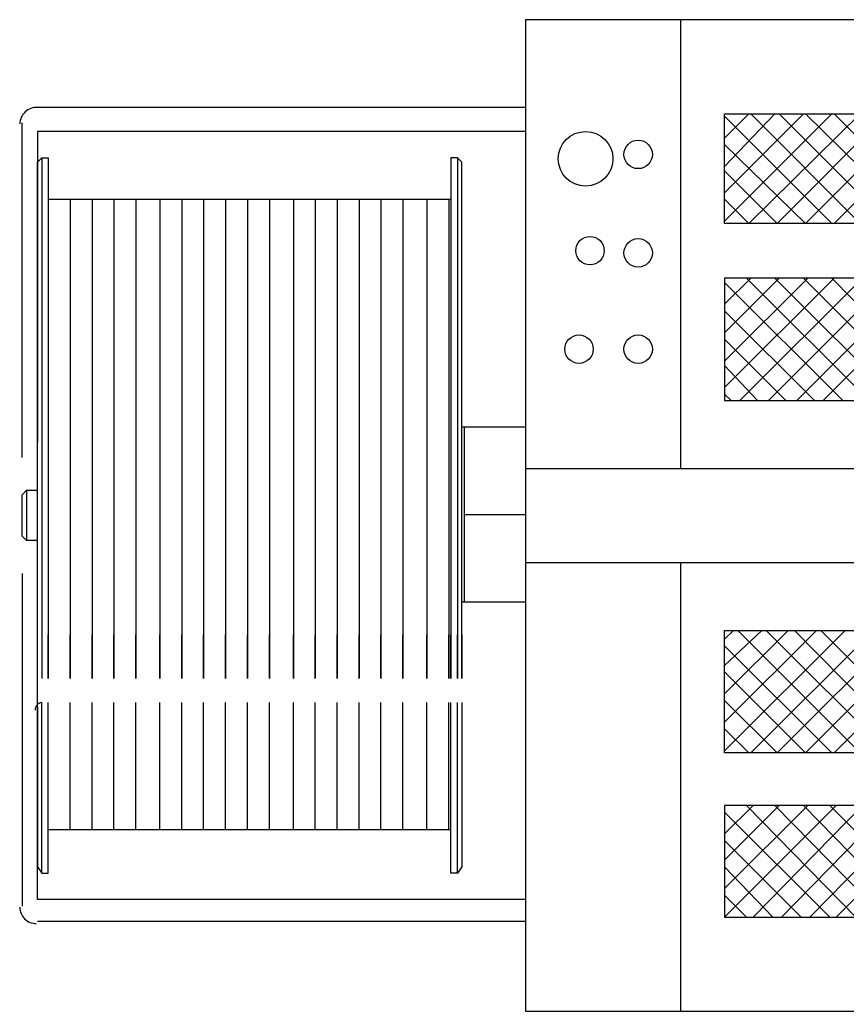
# Model space of a CAD drawing. Header units: millimetres. Extents: x -283029 to -254660, y -24907 to 10674.
# Drawn here: x -279334.48 to -279316.98, y -18389.65 to -18368.68 of the extents above; entities that cross this region are included whole.
import ezdxf

# ---------------------------------------------------------------- set-up
doc = ezdxf.new("R2010")
doc.units = ezdxf.units.MM
doc.header["$LTSCALE"] = 100
doc.layers.add('PDF2_0', color=2, linetype='Continuous')

msp = doc.modelspace()

# ---------------------------------------------------------------- linework, layer by layer
at = {"layer": 'PDF2_0', "color": 7, "lineweight": 25}
for points in [[(-279325.082, -18379.142), (-279323.786, -18379.142), (-279323.786, -18389.646), (-279282.186, -18389.646), (-279282.186, -18368.684), (-279323.786, -18368.684), (-279323.786, -18379.142)], [(-279320.501, -18378.17), (-279320.501, -18368.684)], [(-279315.55, -18370.674), (-279317.863, -18372.988), (-279319.575, -18371.322)], [(-279316.151, -18370.674), (-279318.465, -18372.988), (-279319.575, -18371.877)], [(-279316.706, -18370.674), (-279319.066, -18372.988), (-279319.575, -18372.479)], [(-279317.308, -18370.674), (-279319.575, -18372.941)], [(-279317.91, -18370.674), (-279319.575, -18372.34)], [(-279318.511, -18370.674), (-279319.575, -18371.785)], [(-279319.066, -18370.674), (-279319.575, -18371.183)], [(-279314.393, -18370.674), (-279316.706, -18372.988), (-279319.02, -18370.674)], [(-279313.791, -18370.674), (-279316.105, -18372.988), (-279318.419, -18370.674)], [(-279313.19, -18370.674), (-279315.503, -18372.988), (-279317.863, -18370.674)], [(-279312.588, -18370.674), (-279314.948, -18372.988), (-279317.262, -18370.674)], [(-279314.948, -18370.674), (-279317.262, -18372.988)], [(-279334.429, -18377.939), (-279334.429, -18370.859)], [(-279319.575, -18370.72), (-279317.308, -18372.988)], [(-279323.786, -18371.044), (-279334.105, -18371.044), (-279334.105, -18377.615)], [(-279334.105, -18382.613), (-279334.105, -18379.142), (-279334.105, -18371.692), (-279334.013, -18371.599), (-279334.013, -18379.142), (-279334.013, -18381.687), (-279334.013, -18382.613)], [(-279334.013, -18371.599), (-279333.874, -18371.599), (-279333.874, -18379.142), (-279333.874, -18382.613), (-279333.874, -18381.687)], [(-279325.221, -18371.599), (-279325.36, -18371.599), (-279325.36, -18379.142), (-279325.36, -18382.613), (-279325.36, -18381.687)], [(-279325.128, -18381.687), (-279325.128, -18382.613), (-279325.128, -18379.142), (-279325.128, -18371.692), (-279325.221, -18371.599), (-279325.221, -18379.142), (-279325.221, -18382.613), (-279325.221, -18381.687)], [(-279333.874, -18372.479), (-279325.36, -18372.479)], [(-279333.411, -18372.479), (-279333.411, -18379.142), (-279333.411, -18382.613), (-279333.411, -18381.687)], [(-279332.949, -18372.479), (-279332.949, -18379.142), (-279332.949, -18382.613), (-279332.949, -18381.687)], [(-279332.486, -18372.479), (-279332.486, -18379.142), (-279332.486, -18382.613), (-279332.486, -18381.687)], [(-279332.023, -18372.479), (-279332.023, -18379.142), (-279332.023, -18382.613), (-279332.023, -18381.687)], [(-279331.514, -18372.479), (-279331.514, -18379.142), (-279331.514, -18382.613), (-279331.514, -18381.687)], [(-279331.051, -18372.479), (-279331.051, -18379.142), (-279331.051, -18382.613), (-279331.051, -18381.687)], [(-279330.589, -18372.479), (-279330.589, -18379.142), (-279330.589, -18382.613), (-279330.589, -18381.687)], [(-279330.126, -18372.479), (-279330.126, -18379.142), (-279330.126, -18382.613), (-279330.126, -18381.687)], [(-279329.663, -18372.479), (-279329.663, -18379.142), (-279329.663, -18382.613), (-279329.663, -18381.687)], [(-279329.2, -18372.479), (-279329.2, -18379.142), (-279329.2, -18382.613), (-279329.2, -18381.687)], [(-279328.691, -18372.479), (-279328.691, -18379.142), (-279328.691, -18382.613), (-279328.691, -18381.687)], [(-279328.229, -18372.479), (-279328.229, -18379.142), (-279328.229, -18382.613), (-279328.229, -18381.687)], [(-279327.766, -18372.479), (-279327.766, -18379.142), (-279327.766, -18382.613), (-279327.766, -18381.687)], [(-279327.303, -18372.479), (-279327.303, -18379.142), (-279327.303, -18382.613), (-279327.303, -18381.687)], [(-279326.84, -18372.479), (-279326.84, -18379.142), (-279326.84, -18382.613), (-279326.84, -18381.687)], [(-279326.378, -18372.479), (-279326.378, -18379.142), (-279326.378, -18382.613), (-279326.378, -18381.687)], [(-279325.869, -18372.479), (-279325.869, -18379.142), (-279325.869, -18382.613), (-279325.869, -18381.687)], [(-279325.406, -18372.479), (-279325.406, -18379.142), (-279325.406, -18382.613), (-279325.406, -18381.687)], [(-279317.262, -18374.144), (-279319.575, -18376.458)], [(-279317.817, -18374.144), (-279319.575, -18375.903)], [(-279318.419, -18374.144), (-279319.575, -18375.301)], [(-279319.02, -18374.144), (-279319.575, -18374.7)], [(-279319.575, -18374.237), (-279317.077, -18376.736)], [(-279316.66, -18374.144), (-279319.252, -18376.736)], [(-279319.113, -18374.144), (-279316.521, -18376.736)], [(-279316.059, -18374.144), (-279318.65, -18376.736)], [(-279318.511, -18374.144), (-279315.92, -18376.736)], [(-279315.457, -18374.144), (-279318.048, -18376.736)], [(-279317.91, -18374.144), (-279315.318, -18376.736)], [(-279314.902, -18374.144), (-279317.493, -18376.736)], [(-279317.308, -18374.144), (-279314.763, -18376.736)], [(-279319.575, -18374.839), (-279317.678, -18376.736)], [(-279319.575, -18375.44), (-279318.28, -18376.736)], [(-279319.575, -18375.995), (-279318.881, -18376.736)], [(-279319.575, -18376.597), (-279319.437, -18376.736)], [(-279325.128, -18377.291), (-279323.786, -18377.291)], [(-279325.082, -18377.291), (-279325.082, -18379.142), (-279325.082, -18380.993)], [(-279323.786, -18378.17), (-279285.472, -18378.17)], [(-279334.105, -18379.697), (-279334.337, -18379.697), (-279334.429, -18379.605), (-279334.429, -18379.142), (-279334.429, -18378.726), (-279334.337, -18378.633), (-279334.105, -18378.633)], [(-279334.337, -18378.633), (-279334.337, -18379.142), (-279334.337, -18379.697)], [(-279323.786, -18380.16), (-279285.472, -18380.16)], [(-279320.501, -18389.646), (-279320.501, -18380.16)], [(-279334.429, -18380.391), (-279334.429, -18387.425)], [(-279323.786, -18387.286), (-279334.105, -18387.286), (-279334.105, -18380.715)], [(-279325.128, -18380.993), (-279323.786, -18380.993)], [(-279315.272, -18381.595), (-279317.863, -18384.186), (-279319.575, -18382.474)], [(-279315.874, -18381.595), (-279318.465, -18384.186), (-279319.575, -18383.075)], [(-279317.03, -18381.595), (-279319.575, -18384.14)], [(-279317.632, -18381.595), (-279319.575, -18383.538)], [(-279318.234, -18381.595), (-279319.575, -18382.937)], [(-279318.789, -18381.595), (-279319.575, -18382.335)], [(-279319.39, -18381.595), (-279319.575, -18381.78)], [(-279314.115, -18381.595), (-279316.706, -18384.186), (-279319.298, -18381.595)], [(-279316.429, -18381.595), (-279319.02, -18384.186)], [(-279313.514, -18381.595), (-279316.105, -18384.186), (-279318.696, -18381.595)], [(-279318.095, -18381.595), (-279315.55, -18384.186)], [(-279317.539, -18381.595), (-279314.948, -18384.186)], [(-279314.67, -18381.595), (-279317.262, -18384.186)], [(-279319.575, -18381.918), (-279317.308, -18384.186)], [(-279334.105, -18383.214), (-279334.105, -18386.592), (-279334.013, -18386.731), (-279333.874, -18386.731), (-279333.874, -18383.122)], [(-279333.411, -18385.805), (-279333.411, -18383.122)], [(-279332.949, -18385.805), (-279332.949, -18383.122)], [(-279332.486, -18385.805), (-279332.486, -18383.122)], [(-279332.023, -18385.805), (-279332.023, -18383.122)], [(-279331.514, -18385.805), (-279331.514, -18383.122)], [(-279331.051, -18385.805), (-279331.051, -18383.122)], [(-279330.589, -18385.805), (-279330.589, -18383.122)], [(-279330.126, -18385.805), (-279330.126, -18383.122)], [(-279329.663, -18385.805), (-279329.663, -18383.122)], [(-279329.2, -18385.805), (-279329.2, -18383.122)], [(-279328.691, -18385.805), (-279328.691, -18383.122)], [(-279328.229, -18385.805), (-279328.229, -18383.122)], [(-279327.766, -18385.805), (-279327.766, -18383.122)], [(-279327.303, -18385.805), (-279327.303, -18383.122)], [(-279326.84, -18385.805), (-279326.84, -18383.122)], [(-279326.378, -18385.805), (-279326.378, -18383.122)], [(-279325.869, -18385.805), (-279325.869, -18383.122)], [(-279325.406, -18385.805), (-279325.406, -18383.122)], [(-279325.221, -18386.731), (-279325.36, -18386.731), (-279325.36, -18383.122)], [(-279325.128, -18383.122), (-279325.128, -18386.592), (-279325.221, -18386.731), (-279325.221, -18383.122)], [(-279319.575, -18383.677), (-279319.066, -18384.186)], [(-279317.215, -18385.296), (-279319.575, -18387.656)], [(-279317.817, -18385.296), (-279319.575, -18387.055)], [(-279318.419, -18385.296), (-279319.575, -18386.453)], [(-279318.974, -18385.296), (-279319.575, -18385.898)], [(-279319.113, -18385.296), (-279316.799, -18387.656)], [(-279316.66, -18385.296), (-279318.974, -18387.656)], [(-279318.511, -18385.296), (-279316.197, -18387.656)], [(-279316.059, -18385.296), (-279318.372, -18387.656)], [(-279317.91, -18385.296), (-279315.596, -18387.656)], [(-279315.457, -18385.296), (-279317.771, -18387.656)], [(-279317.354, -18385.296), (-279314.994, -18387.656)], [(-279314.856, -18385.296), (-279317.215, -18387.656)], [(-279319.575, -18385.435), (-279317.354, -18387.656)], [(-279333.874, -18385.805), (-279325.36, -18385.805)], [(-279319.575, -18386.037), (-279317.956, -18387.656)], [(-279319.575, -18386.592), (-279318.557, -18387.656)], [(-279319.575, -18387.194), (-279319.113, -18387.656)], [(-279323.786, -18387.749), (-279334.105, -18387.749)]]:
    msp.add_lwpolyline(points, dxfattribs=at)
for points in [[(-279323.786, -18370.535), (-279334.105, -18370.535, 0.414258), (-279334.476, -18370.882)], [(-279334.013, -18386.731), (-279334.013, -18383.122, 0.414132), (-279334.152, -18383.284)]]:
    msp.add_lwpolyline(points, format="xyb", dxfattribs=at)
for points in [[(-279286.351, -18372.988), (-279319.575, -18372.988), (-279319.575, -18370.674), (-279286.351, -18370.674)], [(-279319.575, -18374.144), (-279319.575, -18376.736), (-279286.351, -18376.736), (-279286.351, -18374.144)], [(-279319.575, -18384.186), (-279319.575, -18381.595), (-279286.351, -18381.595), (-279286.351, -18384.186)], [(-279286.351, -18385.296), (-279319.575, -18385.296), (-279319.575, -18387.656), (-279286.351, -18387.656)]]:
    msp.add_lwpolyline(points, close=True, dxfattribs=at)
for centre, radius in [((-279322.514, -18371.623), 0.578), ((-279321.403, -18371.53), 0.301), ((-279322.421, -18373.566), 0.301), ((-279321.403, -18373.612), 0.301), ((-279322.653, -18375.648), 0.301), ((-279321.403, -18375.648), 0.301)]:
    msp.add_circle(centre, radius, dxfattribs=at)
msp.add_arc((-279334.129, -18387.448), 0.347, 179.9957, 270.0043, dxfattribs=at)

doc.saveas('drawing.dxf')
